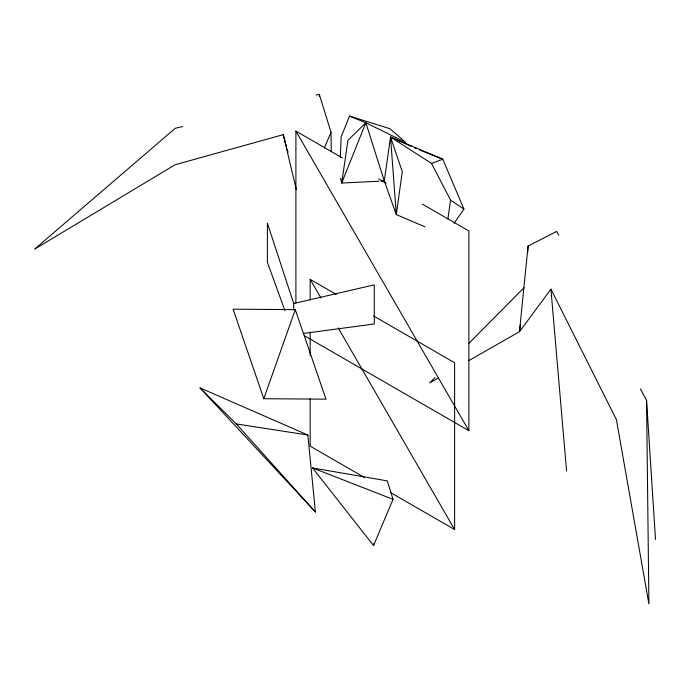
<?xml version="1.0" encoding="UTF-8"?>
<svg xmlns="http://www.w3.org/2000/svg" width="690" height="690" viewBox="0 0 690 690"><rect width="100%" height="100%" fill="white"/><g stroke="black" fill="none" stroke-linecap="round" stroke-linejoin="round"><path stroke-width="1.03" d="M340.377 157.38L341.127 136.939L349.52 116.084L389.954 128.728L405.616 142.321L365.838 122.768L349.52 116.084M527.755 252.48L528.057 246.089L556.701 231.383L558.719 235.187M528.057 246.089L519.466 331.7L468.984 360.508M447.888 218.928L450.553 200.117L431.509 163.418L390.514 137.017L384.296 180.97L396.319 214.581L424.85 226.803M520.536 324.352L519.466 331.7L550.922 289.196L616.411 419.606L648.911 603.948L646.556 400.364L640.493 388.97M373.54 545.566L393.033 499.336L387.288 480.887L312.527 467.932L373.54 545.566L373.98 543.479M263.796 398.716L295.286 309.637L233.099 309.18L263.796 398.716L325.982 399.174L295.286 309.637M381.096 181.125L384.296 180.97L365.838 122.768L341.688 183.048L378.965 181.229M324.3 148.031L331.019 132.333L319.306 94.332L316.175 95.065M454.106 223.267L463.93 209.113L442.808 159.235L390.514 137.017L396.319 214.581L402.287 171.663L390.514 137.017L411.525 146.461M434.993 377.594L429.723 382.916L438.133 378.12M468.907 343.344L523.908 287.79M365.838 122.768L347.95 140.294L341.688 183.048L340.61 178.348M431.509 163.418L442.808 159.235L419.218 149.825M286.661 147.108L283.236 134.654L175.027 164.781L34.5 249.219L175.277 128.271L182.583 126.555M293.699 309.983L293.699 303.522L374.273 284.849L374.273 323.972L303.246 333.494M200.031 387.901L236.282 423.919L307.852 435.019L315.408 512.006L200.031 387.901L307.852 435.019M312.527 467.932L393.033 499.336M414.388 147.755L416.294 148.609M295.906 302.919L295.906 131.1L342.404 157.95M378.672 178.891L386.115 183.186M422.384 204.128L468.889 230.969L468.889 430.707L304.273 335.676M310.172 299.805L310.172 279.364L336.263 294.432M373.54 315.951L454.615 362.759L454.615 529.549L390.316 492.427M364.225 477.359L310.172 446.154L310.172 398.811M450.553 200.117L463.93 209.113M236.282 423.919L315.408 512.006M295.906 131.1L468.889 430.707M310.172 279.364L320.954 298.037M338.204 327.905L454.615 529.549M284.927 310.603L267.384 262.26L267.384 223.137L293.699 303.522M287.238 149.187L288.092 152.3M283.236 134.654L296.269 189.457M550.922 289.196L566.585 471.115M319.306 94.332L319.487 96.479M646.556 400.364L655.5 539.468M331.019 132.333L331.278 151.671M310.172 332.088L310.172 355.764"/></g></svg>
